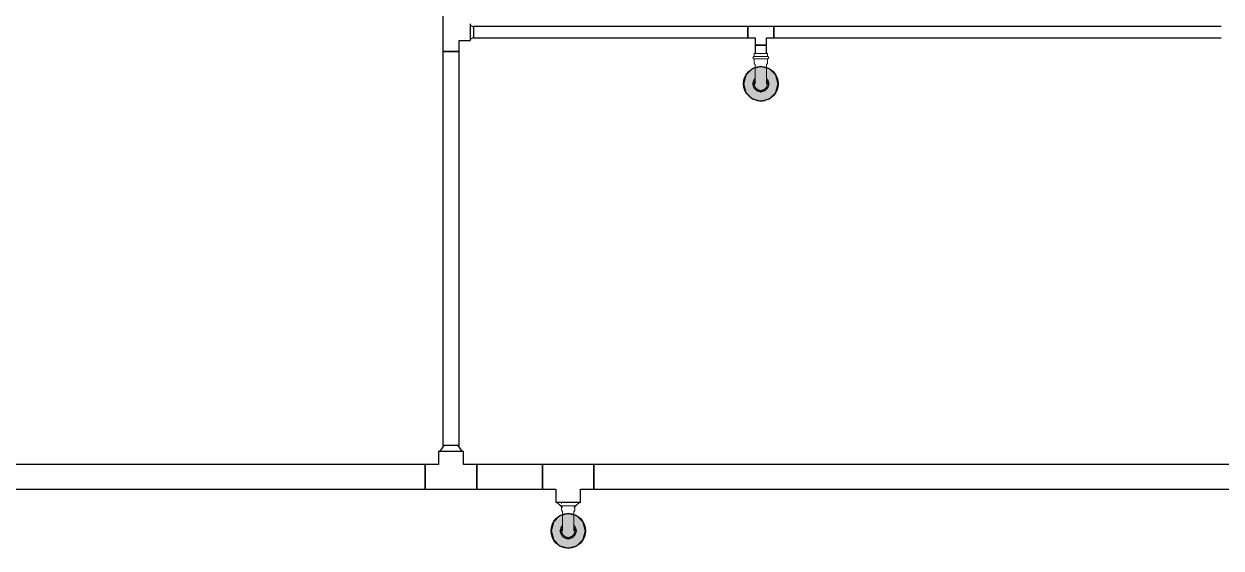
# Model space of a CAD drawing. Header units: inches. Extents: x -3327 to -1, y 8 to 1328.
# Drawn here: x -1443.2 to -1304.1, y 317.7 to 378.6 of the extents above; entities that cross this region are included whole.
import ezdxf

# ---------------------------------------------------------------- set-up
doc = ezdxf.new("R2010")
doc.units = ezdxf.units.IN
doc.header["$MEASUREMENT"] = 0
doc.layers.add('P-PIPE', color=3, linetype='Continuous', lineweight=9)
doc.layers.add('X - REF - FP', color=7, linetype='Continuous', true_color=0xb90000)

# ---------------------------------------------------------------- blocks, each defined once
blk = doc.blocks.new('Victaulic-VicPress316-Elbow 90-45deg Style P568_P571 - Standard-V7-SECOND LEVEL')
at = {"layer": 'P-PIPE'}
for p, q in [((-931.23, 322.92), (-931.22, 322.92)), ((-932.77, 322.6), (-932.77, 322.18)), ((-932.66, 322.03), (-932.66, 321.14)), ((-931.34, 321.14), (-931.34, 322.03)), ((-931.23, 322.18), (-931.23, 322.6))]:
    blk.add_line(p, q, dxfattribs=at)
at = {"layer": 'P-PIPE', "flags": 128}
for points in [[(-932.77, 322.63), (-932.77, 322.63), (-932.78, 322.63), (-932.78, 322.63), (-932.79, 322.64), (-932.8, 322.64), (-932.8, 322.64), (-932.81, 322.64), (-932.81, 322.64), (-932.82, 322.64), (-932.82, 322.64), (-932.83, 322.65), (-932.83, 322.65), (-932.84, 322.65), (-932.84, 322.66), (-932.85, 322.66), (-932.85, 322.66), (-932.86, 322.67), (-932.86, 322.67), (-932.87, 322.67), (-932.87, 322.68), (-932.87, 322.68), (-932.88, 322.69), (-932.88, 322.69), (-932.89, 322.7), (-932.89, 322.7), (-932.89, 322.71), (-932.89, 322.71), (-932.9, 322.72), (-932.9, 322.72), (-932.9, 322.73)], [(-932.78, 322.92), (-932.78, 322.92), (-932.77, 322.92)], [(-932.76, 322.92), (-932.76, 322.92), (-932.77, 322.92), (-932.77, 322.92), (-932.77, 322.92)], [(-932.77, 322.92), (-932.77, 322.92), (-932.76, 322.92), (-932.76, 322.92)], [(-931.24, 322.92), (-931.24, 322.92), (-931.23, 322.92), (-931.23, 322.92), (-931.23, 322.92)], [(-931.23, 322.92), (-931.23, 322.92), (-931.24, 322.92), (-931.24, 322.92), (-931.24, 322.92)], [(-931.1, 322.72), (-931.1, 322.72), (-931.1, 322.71), (-931.11, 322.71), (-931.11, 322.7), (-931.11, 322.7), (-931.12, 322.69), (-931.12, 322.69), (-931.12, 322.68), (-931.13, 322.68), (-931.13, 322.68), (-931.14, 322.67), (-931.14, 322.67), (-931.14, 322.66), (-931.15, 322.66), (-931.15, 322.66), (-931.16, 322.65), (-931.16, 322.65), (-931.17, 322.65), (-931.17, 322.65), (-931.18, 322.64), (-931.18, 322.64), (-931.19, 322.64), (-931.2, 322.64), (-931.2, 322.64), (-931.21, 322.64), (-931.21, 322.63), (-931.22, 322.63), (-931.22, 322.63), (-931.23, 322.63), (-931.23, 322.63)], [(-932.75, 322.63), (-932.76, 322.63), (-932.76, 322.63), (-932.76, 322.63), (-932.77, 322.63), (-932.77, 322.63), (-932.77, 322.63)], [(-932.77, 322.63), (-932.77, 322.63), (-932.76, 322.63), (-932.76, 322.63), (-932.76, 322.63), (-932.75, 322.63), (-932.74, 322.63), (-932.74, 322.63), (-932.73, 322.63), (-932.72, 322.63), (-932.71, 322.63), (-932.69, 322.63), (-932.68, 322.63), (-932.67, 322.63), (-932.65, 322.63), (-932.63, 322.63), (-932.61, 322.63), (-932.6, 322.63), (-932.58, 322.63), (-932.56, 322.63), (-932.53, 322.63), (-932.51, 322.63), (-932.49, 322.63), (-932.46, 322.63), (-932.44, 322.63), (-932.41, 322.63), (-932.39, 322.63), (-932.36, 322.63), (-932.33, 322.63), (-932.31, 322.63), (-932.28, 322.63), (-932.25, 322.63), (-932.22, 322.63), (-932.19, 322.63), (-932.16, 322.63), (-932.13, 322.63), (-932.1, 322.63), (-932.07, 322.63), (-932.04, 322.63), (-932.02, 322.63)], [(-932.66, 321.96), (-932.67, 321.97), (-932.67, 321.98), (-932.68, 321.98), (-932.69, 321.99), (-932.7, 322), (-932.7, 322.01), (-932.71, 322.02), (-932.72, 322.03), (-932.72, 322.04), (-932.73, 322.04), (-932.73, 322.05), (-932.74, 322.06), (-932.74, 322.07), (-932.75, 322.08), (-932.75, 322.09), (-932.76, 322.1), (-932.76, 322.12), (-932.76, 322.13), (-932.76, 322.14), (-932.76, 322.15), (-932.77, 322.16), (-932.77, 322.17), (-932.77, 322.18), (-932.77, 322.18)], [(-931.97, 322.63), (-931.94, 322.63), (-931.91, 322.63), (-931.88, 322.63), (-931.85, 322.63), (-931.82, 322.63), (-931.79, 322.63), (-931.76, 322.63), (-931.73, 322.63), (-931.7, 322.63), (-931.67, 322.63), (-931.65, 322.63), (-931.62, 322.63), (-931.59, 322.63), (-931.57, 322.63), (-931.54, 322.63), (-931.52, 322.63), (-931.49, 322.63), (-931.47, 322.63), (-931.45, 322.63), (-931.43, 322.63), (-931.41, 322.63), (-931.39, 322.63), (-931.37, 322.63), (-931.36, 322.63), (-931.34, 322.63), (-931.32, 322.63), (-931.31, 322.63), (-931.3, 322.63), (-931.29, 322.63), (-931.28, 322.63), (-931.27, 322.63), (-931.26, 322.63), (-931.25, 322.63), (-931.24, 322.63), (-931.24, 322.63), (-931.24, 322.63), (-931.23, 322.63), (-931.23, 322.63), (-931.23, 322.63)], [(-931.23, 322.18), (-931.23, 322.17), (-931.23, 322.16), (-931.24, 322.15), (-931.24, 322.14), (-931.24, 322.13), (-931.24, 322.12), (-931.24, 322.11), (-931.25, 322.1), (-931.25, 322.09), (-931.26, 322.08), (-931.26, 322.07), (-931.26, 322.06), (-931.27, 322.05), (-931.28, 322.04), (-931.28, 322.03), (-931.29, 322.02), (-931.29, 322.01), (-931.3, 322), (-931.31, 321.99), (-931.32, 321.99), (-931.32, 321.98), (-931.33, 321.97), (-931.34, 321.97), (-931.34, 321.96)], [(-931.23, 322.63), (-931.23, 322.63), (-931.24, 322.63), (-931.24, 322.63), (-931.24, 322.63), (-931.25, 322.63)], [(-932.66, 320.37), (-932.68, 320.35), (-932.7, 320.32), (-932.73, 320.3), (-932.75, 320.27), (-932.77, 320.24), (-932.79, 320.2), (-932.8, 320.17), (-932.82, 320.14), (-932.84, 320.11), (-932.85, 320.07), (-932.86, 320.04), (-932.87, 320), (-932.88, 319.97), (-932.89, 319.93), (-932.9, 319.9), (-932.9, 319.86), (-932.91, 319.83), (-932.91, 319.79), (-932.91, 319.75), (-932.91, 319.72), (-932.91, 319.68), (-932.91, 319.64), (-932.9, 319.61), (-932.9, 319.57), (-932.89, 319.54), (-932.88, 319.5), (-932.87, 319.47), (-932.86, 319.43), (-932.84, 319.4), (-932.83, 319.36), (-932.81, 319.33), (-932.8, 319.3), (-932.78, 319.27), (-932.76, 319.24), (-932.74, 319.21), (-932.72, 319.18), (-932.69, 319.15), (-932.67, 319.12), (-932.64, 319.1), (-932.62, 319.07), (-932.59, 319.05), (-932.56, 319.02), (-932.53, 319), (-932.5, 318.98), (-932.47, 318.96), (-932.44, 318.94), (-932.41, 318.93), (-932.37, 318.91), (-932.34, 318.9), (-932.31, 318.88), (-932.27, 318.87), (-932.24, 318.86), (-932.2, 318.85), (-932.16, 318.85), (-932.13, 318.84), (-932.09, 318.84), (-932.06, 318.83), (-932.02, 318.83), (-932, 318.83)], [(-932.66, 320.13), (-932.68, 320.1), (-932.69, 320.08), (-932.7, 320.05), (-932.71, 320.02), (-932.72, 319.99), (-932.73, 319.96), (-932.74, 319.93), (-932.75, 319.9), (-932.76, 319.87), (-932.76, 319.84), (-932.76, 319.81), (-932.77, 319.78), (-932.77, 319.75), (-932.77, 319.72), (-932.76, 319.69), (-932.76, 319.66), (-932.76, 319.63), (-932.75, 319.6), (-932.75, 319.57), (-932.74, 319.54), (-932.73, 319.51), (-932.72, 319.48), (-932.71, 319.45), (-932.7, 319.42), (-932.68, 319.4), (-932.67, 319.37), (-932.65, 319.34), (-932.64, 319.32), (-932.62, 319.29), (-932.6, 319.27), (-932.58, 319.24), (-932.56, 319.22), (-932.54, 319.2), (-932.52, 319.18), (-932.49, 319.16), (-932.47, 319.14), (-932.45, 319.12), (-932.42, 319.1), (-932.4, 319.09), (-932.37, 319.07), (-932.34, 319.06), (-932.31, 319.04), (-932.29, 319.03), (-932.26, 319.02), (-932.23, 319.01), (-932.2, 319), (-932.17, 319), (-932.14, 318.99), (-932.11, 318.98), (-932.08, 318.98), (-932.05, 318.98), (-932.02, 318.98), (-932, 318.98)], [(-932.66, 321.14), (-932.66, 321.08), (-932.66, 321.02), (-932.66, 320.97), (-932.66, 320.91), (-932.66, 320.86), (-932.66, 320.8), (-932.66, 320.75), (-932.66, 320.7), (-932.66, 320.65), (-932.66, 320.59), (-932.66, 320.54), (-932.66, 320.49), (-932.66, 320.44), (-932.66, 320.4), (-932.66, 320.35), (-932.66, 320.3), (-932.66, 320.26), (-932.66, 320.22), (-932.66, 320.18), (-932.66, 320.14), (-932.66, 320.1), (-932.66, 320.06), (-932.66, 320.03), (-932.66, 319.99), (-932.66, 319.96), (-932.66, 319.93), (-932.66, 319.91), (-932.66, 319.88), (-932.66, 319.86), (-932.66, 319.84), (-932.66, 319.82), (-932.66, 319.8), (-932.66, 319.79), (-932.66, 319.77), (-932.66, 319.76), (-932.66, 319.75), (-932.66, 319.75), (-932.66, 319.74), (-932.66, 319.74), (-932.66, 319.74)], [(-932, 318.83), (-931.96, 318.83), (-931.93, 318.83), (-931.89, 318.84), (-931.85, 318.84), (-931.82, 318.85), (-931.78, 318.86), (-931.75, 318.87), (-931.71, 318.88), (-931.68, 318.89), (-931.64, 318.9), (-931.61, 318.92), (-931.58, 318.93), (-931.55, 318.95), (-931.52, 318.97), (-931.49, 318.99), (-931.46, 319.01), (-931.43, 319.03), (-931.4, 319.06), (-931.37, 319.08), (-931.35, 319.11), (-931.32, 319.13), (-931.3, 319.16), (-931.27, 319.19), (-931.25, 319.22), (-931.23, 319.25), (-931.21, 319.28), (-931.2, 319.31), (-931.18, 319.35), (-931.16, 319.38), (-931.15, 319.41), (-931.14, 319.45), (-931.13, 319.48), (-931.12, 319.52), (-931.11, 319.55), (-931.1, 319.59), (-931.1, 319.62), (-931.09, 319.66), (-931.09, 319.7), (-931.09, 319.73), (-931.09, 319.77), (-931.09, 319.81), (-931.09, 319.84), (-931.1, 319.88), (-931.1, 319.91), (-931.11, 319.95), (-931.12, 319.99), (-931.13, 320.02), (-931.14, 320.05), (-931.16, 320.09), (-931.17, 320.12), (-931.19, 320.16), (-931.2, 320.19), (-931.22, 320.22), (-931.24, 320.25), (-931.26, 320.28), (-931.28, 320.31), (-931.31, 320.34), (-931.33, 320.36)], [(-932, 318.98), (-931.97, 318.98), (-931.94, 318.98), (-931.91, 318.98), (-931.88, 318.99), (-931.85, 318.99), (-931.82, 319), (-931.79, 319.01), (-931.76, 319.02), (-931.73, 319.03), (-931.7, 319.04), (-931.67, 319.05), (-931.65, 319.06), (-931.62, 319.08), (-931.59, 319.09), (-931.57, 319.11), (-931.54, 319.13), (-931.52, 319.15), (-931.49, 319.17), (-931.47, 319.19), (-931.45, 319.21), (-931.43, 319.23), (-931.41, 319.25), (-931.39, 319.28), (-931.37, 319.3), (-931.36, 319.33), (-931.34, 319.35), (-931.32, 319.38), (-931.31, 319.41), (-931.3, 319.44), (-931.29, 319.47), (-931.28, 319.49), (-931.27, 319.52), (-931.26, 319.55), (-931.25, 319.58), (-931.24, 319.61), (-931.24, 319.64), (-931.24, 319.67), (-931.23, 319.7), (-931.23, 319.73), (-931.23, 319.77), (-931.24, 319.8), (-931.24, 319.83), (-931.24, 319.86), (-931.25, 319.89), (-931.25, 319.92), (-931.26, 319.95), (-931.27, 319.98), (-931.28, 320.01), (-931.29, 320.03), (-931.3, 320.06), (-931.32, 320.09), (-931.33, 320.12), (-931.34, 320.14)], [(-931.34, 319.74), (-931.34, 319.74), (-931.34, 319.75), (-931.34, 319.75), (-931.34, 319.76), (-931.34, 319.77), (-931.34, 319.78), (-931.34, 319.8), (-931.34, 319.81), (-931.34, 319.83), (-931.34, 319.85), (-931.34, 319.88), (-931.34, 319.9), (-931.34, 319.93), (-931.34, 319.96), (-931.34, 319.99), (-931.34, 320.02), (-931.34, 320.05), (-931.34, 320.09), (-931.34, 320.13), (-931.34, 320.17), (-931.34, 320.21), (-931.34, 320.25), (-931.34, 320.29), (-931.34, 320.34), (-931.34, 320.38), (-931.34, 320.43), (-931.34, 320.48), (-931.34, 320.53), (-931.34, 320.58), (-931.34, 320.63), (-931.34, 320.68), (-931.34, 320.74), (-931.34, 320.79), (-931.34, 320.84), (-931.34, 320.9), (-931.34, 320.95), (-931.34, 321.01), (-931.34, 321.07), (-931.34, 321.12), (-931.34, 321.14)]]:
    blk.add_lwpolyline(points, dxfattribs=at)
blk = doc.blocks.new('Victaulic-VicPress316-Elbow 90-45deg Style P568_P571 - Standard-V2-SECOND LEVEL')
at = {"layer": 'P-PIPE'}
for p, q in [((-3203.7, 731.1), (-3203.7, 730.2)), ((-3202.39, 730.21), (-3202.39, 731.1)), ((-3203.81, 730.05), (-3203.81, 729.6)), ((-3203.05, 729.6), (-3203.81, 729.6)), ((-3203.81, 729.31), (-3203.81, 728.97)), ((-3203.05, 729.31), (-3203.81, 729.31)), ((-3203.81, 728.97), (-3203.05, 728.97)), ((-3202.28, 729.6), (-3203.05, 729.6)), ((-3202.28, 729.31), (-3203.05, 729.31)), ((-3203.05, 728.97), (-3202.28, 728.97)), ((-3202.28, 729.6), (-3202.28, 730.05)), ((-3202.28, 728.97), (-3202.28, 729.31))]:
    blk.add_line(p, q, dxfattribs=at)
at = {"layer": 'P-PIPE', "flags": 128}
for points in [[(-3203.05, 733.4), (-3203.08, 733.4), (-3203.12, 733.4), (-3203.16, 733.4), (-3203.19, 733.39), (-3203.23, 733.38), (-3203.26, 733.38), (-3203.3, 733.37), (-3203.33, 733.36), (-3203.37, 733.34), (-3203.4, 733.33), (-3203.43, 733.32), (-3203.47, 733.3), (-3203.5, 733.28), (-3203.53, 733.26), (-3203.56, 733.24), (-3203.59, 733.22), (-3203.62, 733.2), (-3203.65, 733.18), (-3203.67, 733.15), (-3203.7, 733.13), (-3203.73, 733.1), (-3203.75, 733.07), (-3203.77, 733.04), (-3203.79, 733.01), (-3203.81, 732.98), (-3203.83, 732.95), (-3203.85, 732.92), (-3203.87, 732.89), (-3203.88, 732.85), (-3203.9, 732.82), (-3203.91, 732.79), (-3203.92, 732.75), (-3203.93, 732.72), (-3203.94, 732.68), (-3203.94, 732.65), (-3203.95, 732.61), (-3203.95, 732.57), (-3203.96, 732.54), (-3203.96, 732.5), (-3203.96, 732.46), (-3203.96, 732.43), (-3203.95, 732.39), (-3203.95, 732.35), (-3203.94, 732.32), (-3203.93, 732.28), (-3203.93, 732.25), (-3203.91, 732.21), (-3203.9, 732.18), (-3203.89, 732.14), (-3203.88, 732.11), (-3203.86, 732.08), (-3203.84, 732.05), (-3203.82, 732.01), (-3203.8, 731.98), (-3203.78, 731.95), (-3203.76, 731.92), (-3203.74, 731.9), (-3203.71, 731.87)], [(-3203.05, 733.26), (-3203.08, 733.26), (-3203.11, 733.25), (-3203.14, 733.25), (-3203.17, 733.25), (-3203.2, 733.24), (-3203.23, 733.23), (-3203.26, 733.23), (-3203.29, 733.22), (-3203.32, 733.21), (-3203.34, 733.2), (-3203.37, 733.18), (-3203.4, 733.17), (-3203.43, 733.16), (-3203.45, 733.14), (-3203.48, 733.12), (-3203.5, 733.1), (-3203.53, 733.09), (-3203.55, 733.07), (-3203.57, 733.05), (-3203.6, 733.02), (-3203.62, 733), (-3203.64, 732.98), (-3203.66, 732.95), (-3203.67, 732.93), (-3203.69, 732.9), (-3203.71, 732.88), (-3203.72, 732.85), (-3203.74, 732.82), (-3203.75, 732.8), (-3203.76, 732.77), (-3203.77, 732.74), (-3203.78, 732.71), (-3203.79, 732.68), (-3203.8, 732.65), (-3203.8, 732.62), (-3203.81, 732.59), (-3203.81, 732.56), (-3203.81, 732.53), (-3203.81, 732.5), (-3203.81, 732.47), (-3203.81, 732.44), (-3203.81, 732.41), (-3203.8, 732.38), (-3203.8, 732.35), (-3203.79, 732.32), (-3203.78, 732.29), (-3203.78, 732.26), (-3203.77, 732.23), (-3203.76, 732.2), (-3203.74, 732.17), (-3203.73, 732.14), (-3203.72, 732.12), (-3203.7, 732.1)], [(-3202.39, 731.86), (-3202.37, 731.88), (-3202.34, 731.91), (-3202.32, 731.94), (-3202.3, 731.97), (-3202.28, 732), (-3202.26, 732.03), (-3202.24, 732.06), (-3202.23, 732.09), (-3202.21, 732.13), (-3202.2, 732.16), (-3202.18, 732.19), (-3202.17, 732.23), (-3202.16, 732.26), (-3202.15, 732.3), (-3202.15, 732.33), (-3202.14, 732.37), (-3202.14, 732.41), (-3202.14, 732.44), (-3202.13, 732.48), (-3202.13, 732.52), (-3202.14, 732.55), (-3202.14, 732.59), (-3202.14, 732.63), (-3202.15, 732.66), (-3202.16, 732.7), (-3202.17, 732.73), (-3202.18, 732.77), (-3202.19, 732.8), (-3202.2, 732.84), (-3202.22, 732.87), (-3202.23, 732.9), (-3202.25, 732.93), (-3202.27, 732.97), (-3202.29, 733), (-3202.31, 733.03), (-3202.33, 733.06), (-3202.35, 733.08), (-3202.38, 733.11), (-3202.4, 733.14), (-3202.43, 733.16), (-3202.46, 733.19), (-3202.49, 733.21), (-3202.51, 733.23), (-3202.55, 733.25), (-3202.58, 733.27), (-3202.61, 733.29), (-3202.64, 733.31), (-3202.67, 733.32), (-3202.71, 733.34), (-3202.74, 733.35), (-3202.78, 733.36), (-3202.81, 733.37), (-3202.85, 733.38), (-3202.88, 733.39), (-3202.92, 733.39), (-3202.95, 733.4), (-3202.99, 733.4), (-3203.03, 733.4), (-3203.05, 733.4)], [(-3202.39, 732.1), (-3202.37, 732.13), (-3202.36, 732.16), (-3202.34, 732.18), (-3202.33, 732.21), (-3202.32, 732.24), (-3202.31, 732.27), (-3202.3, 732.3), (-3202.3, 732.33), (-3202.29, 732.36), (-3202.29, 732.39), (-3202.28, 732.42), (-3202.28, 732.45), (-3202.28, 732.48), (-3202.28, 732.51), (-3202.28, 732.54), (-3202.28, 732.57), (-3202.29, 732.6), (-3202.29, 732.63), (-3202.3, 732.66), (-3202.31, 732.69), (-3202.32, 732.72), (-3202.33, 732.75), (-3202.34, 732.78), (-3202.35, 732.81), (-3202.36, 732.84), (-3202.38, 732.86), (-3202.39, 732.89), (-3202.41, 732.92), (-3202.43, 732.94), (-3202.44, 732.97), (-3202.46, 732.99), (-3202.48, 733.01), (-3202.51, 733.03), (-3202.53, 733.06), (-3202.55, 733.08), (-3202.58, 733.09), (-3202.6, 733.11), (-3202.62, 733.13), (-3202.65, 733.15), (-3202.68, 733.16), (-3202.7, 733.18), (-3202.73, 733.19), (-3202.76, 733.2), (-3202.79, 733.21), (-3202.82, 733.22), (-3202.85, 733.23), (-3202.88, 733.24), (-3202.91, 733.24), (-3202.94, 733.25), (-3202.97, 733.25), (-3203, 733.26), (-3203.03, 733.26), (-3203.05, 733.26)], [(-3203.7, 732.49), (-3203.7, 732.49), (-3203.7, 732.49), (-3203.7, 732.48), (-3203.7, 732.47), (-3203.7, 732.46), (-3203.7, 732.45), (-3203.7, 732.44), (-3203.7, 732.42), (-3203.7, 732.4), (-3203.7, 732.38), (-3203.7, 732.36), (-3203.7, 732.33), (-3203.7, 732.31), (-3203.7, 732.28), (-3203.7, 732.25), (-3203.7, 732.21), (-3203.7, 732.18), (-3203.7, 732.14), (-3203.7, 732.11), (-3203.7, 732.07), (-3203.7, 732.03), (-3203.7, 731.98), (-3203.7, 731.94), (-3203.7, 731.9), (-3203.7, 731.85), (-3203.7, 731.8), (-3203.7, 731.75), (-3203.7, 731.7), (-3203.7, 731.65), (-3203.7, 731.6), (-3203.7, 731.55), (-3203.7, 731.5), (-3203.7, 731.44), (-3203.7, 731.39), (-3203.7, 731.33), (-3203.7, 731.28), (-3203.7, 731.22), (-3203.7, 731.17), (-3203.7, 731.11), (-3203.7, 731.1)], [(-3202.39, 731.1), (-3202.39, 731.15), (-3202.39, 731.21), (-3202.39, 731.26), (-3202.39, 731.32), (-3202.39, 731.37), (-3202.39, 731.43), (-3202.39, 731.48), (-3202.39, 731.54), (-3202.39, 731.59), (-3202.39, 731.64), (-3202.39, 731.69), (-3202.39, 731.74), (-3202.39, 731.79), (-3202.39, 731.84), (-3202.39, 731.88), (-3202.39, 731.93), (-3202.39, 731.97), (-3202.39, 732.02), (-3202.39, 732.06), (-3202.39, 732.1), (-3202.39, 732.13), (-3202.39, 732.17), (-3202.39, 732.21), (-3202.39, 732.24), (-3202.39, 732.27), (-3202.39, 732.3), (-3202.39, 732.33), (-3202.39, 732.35), (-3202.39, 732.37), (-3202.39, 732.4), (-3202.39, 732.41), (-3202.39, 732.43), (-3202.39, 732.45), (-3202.39, 732.46), (-3202.39, 732.47), (-3202.39, 732.48), (-3202.39, 732.48), (-3202.39, 732.49), (-3202.39, 732.49), (-3202.39, 732.49)], [(-3203.81, 729.31), (-3203.82, 729.31), (-3203.82, 729.31), (-3203.83, 729.31), (-3203.84, 729.31), (-3203.84, 729.31), (-3203.85, 729.31), (-3203.85, 729.31), (-3203.86, 729.32), (-3203.86, 729.32), (-3203.87, 729.32), (-3203.87, 729.32), (-3203.88, 729.32), (-3203.88, 729.33), (-3203.89, 729.33), (-3203.89, 729.33), (-3203.9, 729.34), (-3203.9, 729.34), (-3203.91, 729.34), (-3203.91, 729.35), (-3203.92, 729.35), (-3203.92, 729.36), (-3203.92, 729.36), (-3203.93, 729.37), (-3203.93, 729.37), (-3203.93, 729.38), (-3203.94, 729.38), (-3203.94, 729.39), (-3203.94, 729.39), (-3203.95, 729.4), (-3203.95, 729.4), (-3203.95, 729.41), (-3203.95, 729.41), (-3203.95, 729.42), (-3203.95, 729.42), (-3203.96, 729.43), (-3203.96, 729.44), (-3203.96, 729.44), (-3203.96, 729.45), (-3203.96, 729.45), (-3203.96, 729.46), (-3203.96, 729.46), (-3203.96, 729.47), (-3203.96, 729.48), (-3203.96, 729.48), (-3203.95, 729.49), (-3203.95, 729.49), (-3203.95, 729.5), (-3203.95, 729.5), (-3203.95, 729.51), (-3203.94, 729.51), (-3203.94, 729.52), (-3203.94, 729.52), (-3203.94, 729.53), (-3203.93, 729.53), (-3203.93, 729.54), (-3203.93, 729.54), (-3203.92, 729.55), (-3203.92, 729.55), (-3203.92, 729.56), (-3203.91, 729.56), (-3203.91, 729.57), (-3203.9, 729.57), (-3203.9, 729.57), (-3203.89, 729.58), (-3203.89, 729.58), (-3203.88, 729.58), (-3203.88, 729.58), (-3203.87, 729.59), (-3203.87, 729.59), (-3203.86, 729.59), (-3203.86, 729.59), (-3203.85, 729.59), (-3203.84, 729.6), (-3203.84, 729.6), (-3203.83, 729.6), (-3203.83, 729.6), (-3203.82, 729.6), (-3203.82, 729.6), (-3203.81, 729.6)], [(-3203.81, 730.05), (-3203.81, 730.06), (-3203.81, 730.07), (-3203.81, 730.08), (-3203.81, 730.09), (-3203.81, 730.11), (-3203.8, 730.12), (-3203.8, 730.13), (-3203.8, 730.14), (-3203.8, 730.15), (-3203.79, 730.16), (-3203.79, 730.17), (-3203.78, 730.18), (-3203.78, 730.19), (-3203.77, 730.2), (-3203.76, 730.2), (-3203.76, 730.21), (-3203.75, 730.22), (-3203.74, 730.23), (-3203.74, 730.24), (-3203.73, 730.25), (-3203.72, 730.25), (-3203.71, 730.26), (-3203.71, 730.27), (-3203.7, 730.27)], [(-3203.05, 729.6), (-3203.08, 729.6), (-3203.11, 729.6), (-3203.14, 729.6), (-3203.17, 729.6), (-3203.2, 729.6), (-3203.23, 729.6), (-3203.26, 729.6), (-3203.29, 729.6), (-3203.32, 729.6), (-3203.34, 729.6), (-3203.37, 729.6), (-3203.4, 729.6), (-3203.43, 729.6), (-3203.45, 729.6), (-3203.48, 729.6), (-3203.5, 729.6), (-3203.53, 729.6), (-3203.55, 729.6), (-3203.57, 729.6), (-3203.6, 729.6), (-3203.62, 729.6), (-3203.64, 729.6), (-3203.66, 729.6), (-3203.67, 729.6), (-3203.69, 729.6), (-3203.71, 729.6), (-3203.72, 729.6), (-3203.74, 729.6), (-3203.75, 729.6), (-3203.76, 729.6), (-3203.77, 729.6), (-3203.78, 729.6), (-3203.79, 729.6), (-3203.8, 729.6), (-3203.8, 729.6), (-3203.81, 729.6), (-3203.81, 729.6), (-3203.81, 729.6), (-3203.81, 729.6), (-3203.81, 729.6)], [(-3203.81, 729.6), (-3203.81, 729.6), (-3203.81, 729.6), (-3203.81, 729.6), (-3203.8, 729.6), (-3203.8, 729.6), (-3203.79, 729.6), (-3203.78, 729.6), (-3203.77, 729.6)], [(-3203.77, 729.31), (-3203.78, 729.31), (-3203.79, 729.31), (-3203.8, 729.31), (-3203.8, 729.31), (-3203.81, 729.31), (-3203.81, 729.31), (-3203.81, 729.31), (-3203.81, 729.31), (-3203.81, 729.31)], [(-3203.81, 729.31), (-3203.81, 729.31), (-3203.81, 729.31), (-3203.81, 729.31), (-3203.8, 729.31), (-3203.8, 729.31), (-3203.79, 729.31), (-3203.78, 729.31), (-3203.77, 729.31), (-3203.76, 729.31), (-3203.75, 729.31), (-3203.74, 729.31), (-3203.73, 729.31), (-3203.71, 729.31), (-3203.7, 729.31), (-3203.68, 729.31), (-3203.66, 729.31), (-3203.64, 729.31), (-3203.62, 729.31), (-3203.6, 729.31), (-3203.58, 729.31), (-3203.56, 729.31), (-3203.53, 729.31), (-3203.51, 729.31), (-3203.49, 729.31), (-3203.46, 729.31), (-3203.43, 729.31), (-3203.41, 729.31), (-3203.38, 729.31), (-3203.35, 729.31), (-3203.32, 729.31), (-3203.29, 729.31), (-3203.27, 729.31), (-3203.24, 729.31), (-3203.21, 729.31), (-3203.18, 729.31), (-3203.15, 729.31), (-3203.12, 729.31), (-3203.08, 729.31), (-3203.05, 729.31), (-3203.05, 729.31)], [(-3202.28, 729.6), (-3202.28, 729.6), (-3202.28, 729.6), (-3202.29, 729.6), (-3202.29, 729.6), (-3202.29, 729.6), (-3202.3, 729.6), (-3202.31, 729.6), (-3202.32, 729.6), (-3202.33, 729.6), (-3202.34, 729.6), (-3202.35, 729.6), (-3202.37, 729.6), (-3202.38, 729.6), (-3202.4, 729.6), (-3202.41, 729.6), (-3202.43, 729.6), (-3202.45, 729.6), (-3202.47, 729.6), (-3202.49, 729.6), (-3202.51, 729.6), (-3202.53, 729.6), (-3202.56, 729.6), (-3202.58, 729.6), (-3202.61, 729.6), (-3202.63, 729.6), (-3202.66, 729.6), (-3202.68, 729.6), (-3202.71, 729.6), (-3202.74, 729.6), (-3202.77, 729.6), (-3202.8, 729.6), (-3202.83, 729.6), (-3202.86, 729.6), (-3202.89, 729.6), (-3202.92, 729.6), (-3202.95, 729.6), (-3202.98, 729.6), (-3203.01, 729.6), (-3203.04, 729.6), (-3203.05, 729.6)], [(-3203.05, 729.31), (-3203.02, 729.31), (-3202.98, 729.31), (-3202.95, 729.31), (-3202.92, 729.31), (-3202.89, 729.31), (-3202.86, 729.31), (-3202.83, 729.31), (-3202.8, 729.31), (-3202.78, 729.31), (-3202.75, 729.31), (-3202.72, 729.31), (-3202.69, 729.31), (-3202.67, 729.31), (-3202.64, 729.31), (-3202.61, 729.31), (-3202.59, 729.31), (-3202.56, 729.31), (-3202.54, 729.31), (-3202.52, 729.31), (-3202.5, 729.31), (-3202.48, 729.31), (-3202.46, 729.31), (-3202.44, 729.31), (-3202.42, 729.31), (-3202.4, 729.31), (-3202.39, 729.31), (-3202.37, 729.31), (-3202.36, 729.31), (-3202.34, 729.31), (-3202.33, 729.31), (-3202.32, 729.31), (-3202.31, 729.31), (-3202.3, 729.31), (-3202.3, 729.31), (-3202.29, 729.31), (-3202.29, 729.31), (-3202.28, 729.31), (-3202.28, 729.31), (-3202.28, 729.31), (-3202.28, 729.31)], [(-3202.39, 730.27), (-3202.38, 730.26), (-3202.37, 730.26), (-3202.36, 730.25), (-3202.36, 730.24), (-3202.35, 730.23), (-3202.34, 730.22), (-3202.33, 730.22), (-3202.33, 730.21), (-3202.32, 730.2), (-3202.32, 730.19), (-3202.31, 730.18), (-3202.31, 730.17), (-3202.3, 730.16), (-3202.3, 730.15), (-3202.29, 730.14), (-3202.29, 730.13), (-3202.29, 730.12), (-3202.29, 730.11), (-3202.28, 730.1), (-3202.28, 730.09), (-3202.28, 730.07), (-3202.28, 730.06), (-3202.28, 730.05), (-3202.28, 730.05)], [(-3202.32, 729.6), (-3202.31, 729.6), (-3202.3, 729.6), (-3202.3, 729.6), (-3202.29, 729.6), (-3202.29, 729.6), (-3202.28, 729.6), (-3202.28, 729.6), (-3202.28, 729.6), (-3202.28, 729.6)], [(-3202.28, 729.31), (-3202.28, 729.31), (-3202.28, 729.31), (-3202.29, 729.31), (-3202.29, 729.31), (-3202.29, 729.31), (-3202.3, 729.31), (-3202.31, 729.31), (-3202.32, 729.31)], [(-3202.28, 729.6), (-3202.27, 729.6), (-3202.27, 729.6), (-3202.26, 729.6), (-3202.26, 729.6), (-3202.25, 729.6), (-3202.24, 729.6), (-3202.24, 729.59), (-3202.23, 729.59), (-3202.23, 729.59), (-3202.22, 729.59), (-3202.22, 729.59), (-3202.21, 729.58), (-3202.21, 729.58), (-3202.2, 729.58), (-3202.2, 729.57), (-3202.19, 729.57), (-3202.19, 729.57), (-3202.18, 729.56), (-3202.18, 729.56), (-3202.18, 729.56), (-3202.17, 729.55), (-3202.17, 729.55), (-3202.16, 729.54), (-3202.16, 729.54), (-3202.16, 729.53), (-3202.15, 729.53), (-3202.15, 729.52), (-3202.15, 729.52), (-3202.15, 729.51), (-3202.14, 729.51), (-3202.14, 729.5), (-3202.14, 729.5), (-3202.14, 729.49), (-3202.14, 729.48), (-3202.14, 729.48), (-3202.14, 729.47), (-3202.13, 729.47), (-3202.13, 729.46), (-3202.13, 729.46), (-3202.13, 729.45), (-3202.13, 729.44), (-3202.13, 729.44), (-3202.14, 729.43), (-3202.14, 729.43), (-3202.14, 729.42), (-3202.14, 729.42), (-3202.14, 729.41), (-3202.14, 729.4), (-3202.14, 729.4), (-3202.15, 729.39), (-3202.15, 729.39), (-3202.15, 729.38), (-3202.16, 729.38), (-3202.16, 729.37), (-3202.16, 729.37), (-3202.17, 729.36), (-3202.17, 729.36), (-3202.17, 729.35), (-3202.18, 729.35), (-3202.18, 729.35), (-3202.19, 729.34), (-3202.19, 729.34), (-3202.19, 729.34), (-3202.2, 729.33), (-3202.2, 729.33), (-3202.21, 729.33), (-3202.21, 729.32), (-3202.22, 729.32), (-3202.23, 729.32), (-3202.23, 729.32), (-3202.24, 729.32), (-3202.24, 729.31), (-3202.25, 729.31), (-3202.25, 729.31), (-3202.26, 729.31), (-3202.26, 729.31), (-3202.27, 729.31), (-3202.28, 729.31), (-3202.28, 729.31)]]:
    blk.add_lwpolyline(points, dxfattribs=at)

msp = doc.modelspace()

# ---------------------------------------------------------------- hatches: boundary and pattern name
at = {"layer": 'X - REF - FP'}
h = msp.add_hatch(color=256, dxfattribs=at)
edge = h.paths.add_edge_path(flags=0)
edge.add_arc((-1357.62, 371.64), 2, 0, 360)
for points in [[(-1357.62, 369.64), (-1356.62, 369.9), (-1355.89, 370.64), (-1355.62, 371.64), (-1355.89, 372.64), (-1356.62, 373.37), (-1357.62, 373.64), (-1358.62, 373.37), (-1359.36, 372.64), (-1359.62, 371.64), (-1359.36, 370.64), (-1358.62, 369.9)], [(-1380, 317.74), (-1379, 318.01), (-1378.27, 318.74), (-1378, 319.74), (-1378.27, 320.74), (-1379, 321.47), (-1380, 321.74), (-1381, 321.47), (-1381.73, 320.74), (-1382, 319.74), (-1381.73, 318.74), (-1381, 318.01)]]:
    msp.add_hatch(color=256, dxfattribs=at).paths.add_polyline_path(points, flags=0)
h = msp.add_hatch(color=256, dxfattribs=at)
edge = h.paths.add_edge_path(flags=0)
edge.add_arc((-1380, 319.74), 2, 0, 360)

# ---------------------------------------------------------------- linework, layer by layer
for p, q in [((-1394.58, 379.88), (-1394.58, 375.39)), ((-1391.38, 378.59), (-1391.38, 376.68)), ((-1390.97, 378.2), (-1391.38, 378.45)), ((-1391.38, 376.82), (-1390.97, 377.07)), ((-1359.12, 378.29), (-1390.97, 378.29)), ((-1390.97, 376.98), (-1390.97, 378.29)), ((-1390.97, 376.98), (-1359.12, 376.98)), ((-1356.13, 378.29), (-1359.12, 378.29)), ((-1359.12, 378.27), (-1359.12, 378.29)), ((-1359.12, 378.29), (-1359.12, 376.98)), ((-1359.12, 378.2), (-1359.12, 378.27)), ((-1359.12, 378.1), (-1359.12, 378.2)), ((-1359.12, 377.96), (-1359.12, 378.1)), ((-1359.12, 377.81), (-1359.12, 377.96)), ((-1359.12, 377.46), (-1359.12, 377.81)), ((-1359.12, 377.31), (-1359.12, 377.46)), ((-1359.12, 377.17), (-1359.12, 377.31)), ((-1359.12, 377.07), (-1359.12, 377.17)), ((-1359.12, 377), (-1359.12, 377.07)), ((-1359.12, 376.98), (-1359.12, 377)), ((-1359.12, 376.98), (-1358.28, 376.98)), ((-1358.28, 376.98), (-1358.28, 376.14)), ((-1356.97, 376.98), (-1356.13, 376.98)), ((-1356.97, 376.14), (-1356.97, 376.98)), ((-1304.14, 378.29), (-1356.13, 378.29)), ((-1356.13, 376.98), (-1356.13, 378.29)), ((-1356.13, 378.29), (-1356.13, 378.27)), ((-1356.13, 378.27), (-1356.13, 378.2)), ((-1356.13, 378.2), (-1356.13, 378.1)), ((-1356.13, 378.1), (-1356.13, 377.96)), ((-1356.13, 377.96), (-1356.13, 377.81)), ((-1356.13, 377.81), (-1356.13, 377.46)), ((-1356.13, 377.46), (-1356.13, 377.31)), ((-1356.13, 377.31), (-1356.13, 377.17)), ((-1356.13, 377.17), (-1356.13, 377.07)), ((-1356.13, 377.07), (-1356.13, 377)), ((-1356.13, 377), (-1356.13, 376.98)), ((-1356.13, 376.98), (-1304.14, 376.98)), ((-1392.67, 375.39), (-1392.67, 376.68)), ((-1392.67, 376.68), (-1391.38, 376.68)), ((-1358.28, 376.14), (-1358.28, 375.16)), ((-1358.28, 376.14), (-1356.97, 376.14)), ((-1358.26, 376.14), (-1358.28, 376.14)), ((-1358.19, 376.14), (-1358.26, 376.14)), ((-1358.09, 376.14), (-1358.19, 376.14)), ((-1357.95, 376.14), (-1358.09, 376.14)), ((-1357.8, 376.14), (-1357.95, 376.14)), ((-1357.45, 376.14), (-1357.8, 376.14)), ((-1357.3, 376.14), (-1357.45, 376.14)), ((-1357.16, 376.14), (-1357.3, 376.14)), ((-1357.06, 376.14), (-1357.16, 376.14)), ((-1356.99, 376.14), (-1357.06, 376.14)), ((-1356.97, 376.14), (-1356.99, 376.14)), ((-1356.97, 375.16), (-1356.97, 376.14)), ((-1392.67, 375.39), (-1394.58, 375.39)), ((-1394.58, 375.39), (-1394.58, 329.65)), ((-1394.45, 375.39), (-1394.3, 375.39)), ((-1394.3, 375.39), (-1394.1, 375.39)), ((-1394.1, 375.39), (-1393.87, 375.39)), ((-1393.87, 375.39), (-1393.38, 375.39)), ((-1393.38, 375.39), (-1393.15, 375.39)), ((-1393.15, 375.39), (-1392.95, 375.39)), ((-1392.95, 375.39), (-1392.8, 375.39)), ((-1392.68, 329.65), (-1392.68, 375.39)), ((-1358.62, 373.37), (-1359.36, 372.64)), ((-1357.62, 373.64), (-1358.62, 373.37)), ((-1356.62, 373.37), (-1357.62, 373.64)), ((-1355.89, 372.64), (-1356.62, 373.37)), ((-1359.36, 372.64), (-1359.62, 371.64)), ((-1359.62, 371.64), (-1359.36, 370.64)), ((-1358.62, 371.64), (-1358.36, 371.64)), ((-1356.89, 371.64), (-1356.62, 371.64)), ((-1355.62, 371.64), (-1355.89, 372.64)), ((-1355.89, 370.64), (-1355.62, 371.64)), ((-1359.36, 370.64), (-1358.62, 369.9)), ((-1357.62, 370.64), (-1357.62, 370.9)), ((-1356.62, 369.9), (-1355.89, 370.64)), ((-1358.62, 369.9), (-1357.62, 369.64)), ((-1357.62, 369.64), (-1356.62, 369.9)), ((-1395.06, 328.99), (-1395.06, 327.44)), ((-1395.06, 328.99), (-1392.19, 328.99)), ((-1394.44, 329.65), (-1394.94, 328.99)), ((-1392.68, 329.65), (-1394.58, 329.65)), ((-1392.31, 328.99), (-1392.81, 329.65)), ((-1392.19, 327.44), (-1392.19, 328.99)), ((-1396.62, 327.44), (-1522.52, 327.44)), ((-1395.06, 327.44), (-1396.62, 327.44)), ((-1396.62, 327.44), (-1396.62, 326.72)), ((-1396.62, 327.25), (-1396.62, 327.39)), ((-1396.62, 327.02), (-1396.62, 327.24)), ((-1396.62, 326.72), (-1396.62, 327.02)), ((-1390.63, 327.44), (-1392.19, 327.44)), ((-1382.99, 327.44), (-1390.63, 327.44)), ((-1390.63, 326.72), (-1390.63, 327.44)), ((-1390.63, 327.39), (-1390.63, 327.25)), ((-1390.63, 327.24), (-1390.63, 327.02)), ((-1390.63, 327.02), (-1390.63, 326.72)), ((-1377.01, 327.44), (-1382.99, 327.44)), ((-1382.99, 327.44), (-1382.99, 325.28)), ((-1382.99, 327.25), (-1382.99, 327.39)), ((-1382.99, 327.02), (-1382.99, 327.24)), ((-1382.99, 326.72), (-1382.99, 327.02)), ((-1238.99, 327.44), (-1377.01, 327.44)), ((-1377.01, 325.28), (-1377.01, 327.44)), ((-1377.01, 327.39), (-1377.01, 327.25)), ((-1377.01, 327.24), (-1377.01, 327.02)), ((-1377.01, 327.02), (-1377.01, 326.72)), ((-1396.62, 326.37), (-1396.62, 326.72)), ((-1396.62, 326.72), (-1396.62, 324.56)), ((-1396.62, 325.63), (-1396.62, 326.37)), ((-1396.62, 325.28), (-1396.62, 325.63)), ((-1390.63, 326.72), (-1390.63, 326.37)), ((-1390.63, 324.56), (-1390.63, 326.72)), ((-1390.63, 326.37), (-1390.63, 325.63)), ((-1390.63, 325.63), (-1390.63, 325.28)), ((-1382.99, 326.37), (-1382.99, 326.72)), ((-1382.99, 325.63), (-1382.99, 326.37)), ((-1382.99, 325.28), (-1382.99, 325.63)), ((-1377.01, 326.72), (-1377.01, 326.37)), ((-1377.01, 326.37), (-1377.01, 325.63)), ((-1377.01, 325.63), (-1377.01, 325.28)), ((-1522.52, 324.56), (-1396.62, 324.56)), ((-1396.62, 324.98), (-1396.62, 325.28)), ((-1396.62, 324.76), (-1396.62, 324.98)), ((-1396.62, 324.61), (-1396.62, 324.75)), ((-1396.62, 324.56), (-1390.63, 324.56)), ((-1390.63, 325.28), (-1390.63, 324.98)), ((-1390.63, 324.98), (-1390.63, 324.76)), ((-1390.63, 324.75), (-1390.63, 324.61)), ((-1390.63, 324.56), (-1382.99, 324.56)), ((-1382.99, 324.98), (-1382.99, 325.28)), ((-1382.99, 325.28), (-1382.99, 324.56)), ((-1382.99, 324.76), (-1382.99, 324.98)), ((-1382.99, 324.61), (-1382.99, 324.75)), ((-1382.99, 324.56), (-1381.44, 324.56)), ((-1381.44, 324.56), (-1381.44, 323.01)), ((-1378.56, 324.56), (-1377.01, 324.56)), ((-1378.56, 323.01), (-1378.56, 324.56)), ((-1377.01, 325.28), (-1377.01, 324.98)), ((-1377.01, 324.56), (-1377.01, 325.28)), ((-1377.01, 324.98), (-1377.01, 324.76)), ((-1377.01, 324.75), (-1377.01, 324.61)), ((-1377.01, 324.56), (-1238.99, 324.56)), ((-1378.56, 323.01), (-1381.44, 323.01)), ((-1381.31, 323.01), (-1380.65, 322.43)), ((-1379.35, 322.43), (-1378.69, 323.01)), ((-1381, 321.47), (-1381.73, 320.74)), ((-1380, 321.74), (-1381, 321.47)), ((-1379, 321.47), (-1380, 321.74)), ((-1378.27, 320.74), (-1379, 321.47)), ((-1381.73, 320.74), (-1382, 319.74)), ((-1378, 319.74), (-1378.27, 320.74)), ((-1382, 319.74), (-1381.73, 318.74)), ((-1381.73, 318.74), (-1381, 318.01)), ((-1381, 319.74), (-1380.74, 319.74)), ((-1380, 318.74), (-1380, 319.01)), ((-1379.26, 319.74), (-1379, 319.74)), ((-1379, 318.01), (-1378.27, 318.74)), ((-1378.27, 318.74), (-1378, 319.74)), ((-1381, 318.01), (-1380, 317.74)), ((-1380, 317.74), (-1379, 318.01))]:
    msp.add_line(p, q, dxfattribs=at)
for centre in [(-1357.62, 371.64), (-1380, 319.74)]:
    msp.add_circle(centre, 2, dxfattribs=at)

# ---------------------------------------------------------------- block references
at = {"layer": 'X - REF - FP', "rotation": 180}
msp.add_blockref('Victaulic-VicPress316-Elbow 90-45deg Style P568_P571 - Standard-V2-SECOND LEVEL', (-4560.67, 1104.13), dxfattribs=at)
at = {"layer": 'X - REF - FP'}
msp.add_blockref('Victaulic-VicPress316-Elbow 90-45deg Style P568_P571 - Standard-V7-SECOND LEVEL', (-448, 0), dxfattribs=at)

doc.saveas('drawing.dxf')
